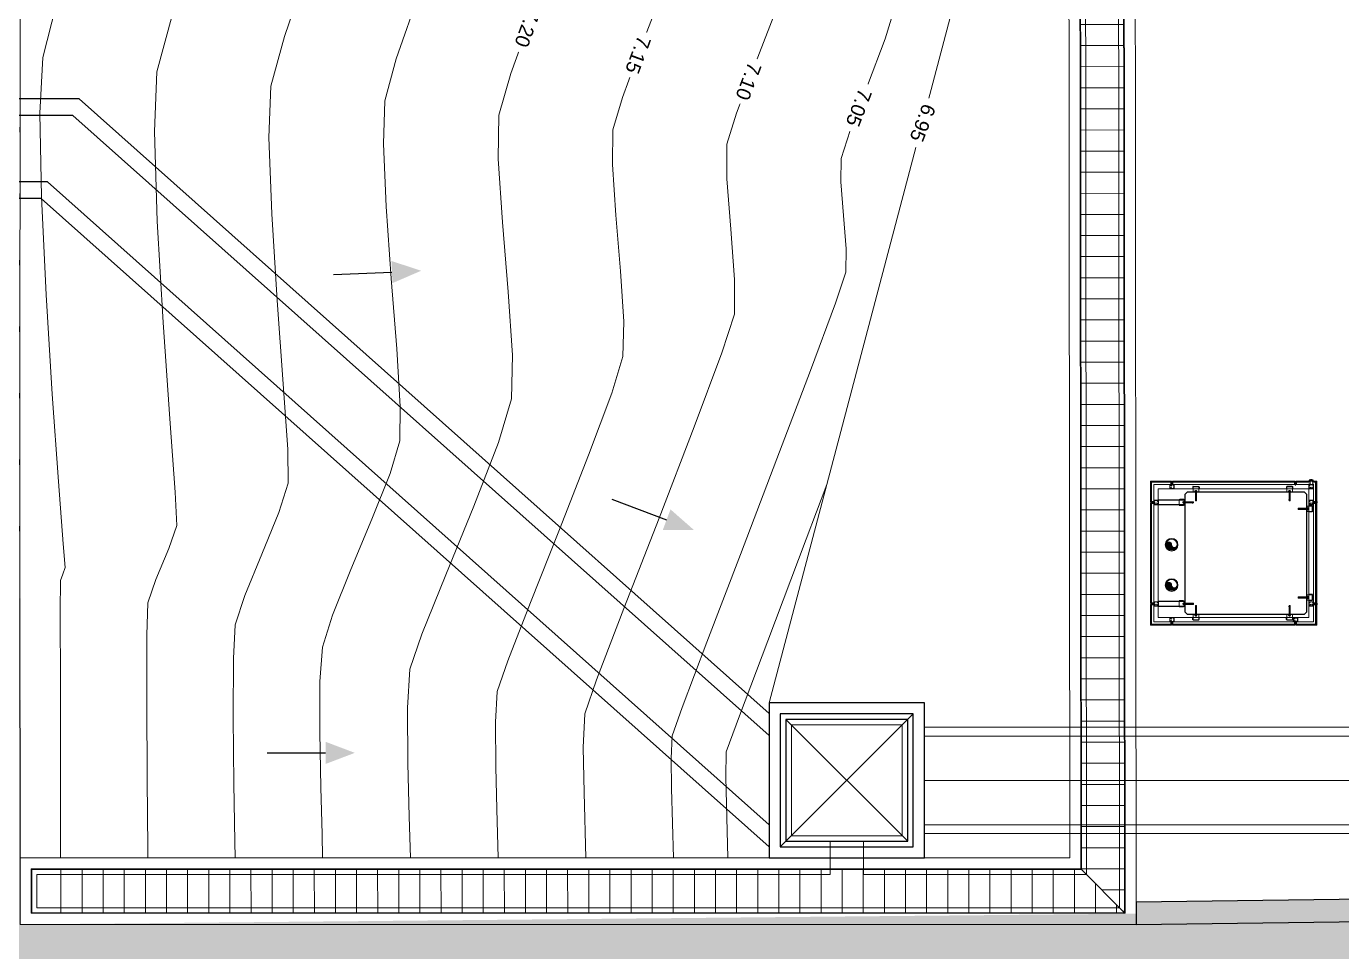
# Model space of a CAD drawing. Header units: millimetres. Extents: x -741734 to 900748, y -161760 to 44149.
# Drawn here: x -79753 to -67885, y -8596 to -245 of the extents above; entities that cross this region are included whole.
import ezdxf

# ---------------------------------------------------------------- set-up
doc = ezdxf.new("R2010")
doc.units = ezdxf.units.MM
doc.header["$LTSCALE"] = 100
doc.header["$MEASUREMENT"] = 0
doc.set_wipeout_variables(frame=1)
doc.linetypes.add('Dash', pattern=[4, 2, -2])
for name, color, linetype, lineweight in [('0-BACK GYPSUMBOARD', 58, 'Continuous', 13), ('02 ARC-CON-CUT', 2, 'Continuous', 9), ('6', 6, 'Continuous', 18), ('8', 251, 'Continuous', 0), ('ANGLE', 6, 'Continuous', 9), ('ARC_CON', 130, 'Continuous', 25), ('ARC_HANDRAIL', 230, 'Continuous', 9), ('ARC_TEXT', 255, 'Continuous', 13), ('BOLLARD', 221, 'Continuous', 5), ('FASTENER', 1, 'Continuous', 5), ('GS 002 Normal line', 3, 'Continuous', 13), ('GS 021 Hidden', 251, 'Dash', 0), ('gs-THAY 2', 147, 'Continuous', 18), ('hatch', 8, 'Continuous', 9), ('HTP-profile- REVISE1$0$8', 104, 'Continuous', 0), ('MOLD', 41, 'Continuous', 9), ('net mo', 8, 'Continuous', 5), ('net moi', 8, 'Continuous', 5), ('Trench', 30, 'Continuous', 15)]:
    doc.layers.add(name, color=color, linetype=linetype, lineweight=lineweight)
for name, color, linetype in [('0-WALL BASE', 5, 'Continuous'), ('07-Hatch', 8, 'Continuous'), ('09-FadeLn', 155, 'Continuous'), ('L1-DRAINAGE-LONG_DITCH', 240, 'Continuous'), ('TEXT', 255, 'Continuous')]:
    doc.layers.add(name, color=color, linetype=linetype)
doc.layers.add('Defpoint', color=250, linetype='Continuous', plot=False)
doc.styles.get("Standard").update_dxf_attribs({"font": 'arial.ttf'})
pattern_1 = [(45, (291801.6372, -86554.8945), (-1.767766953, 1.767766953), [])]
pattern_2 = [(135, (-134633.109, -293642.635), (-1.767766953, -1.767766953), []), (225, (-134633.109, -293642.635), (1.767766953, -1.767766953), [])]
pattern_3 = [(135, (-133518.109, -293642.635), (-1.767766953, -1.767766953), []), (225, (-133518.109, -293642.635), (1.767766953, -1.767766953), [])]

# ---------------------------------------------------------------- blocks, each defined once
blk = doc.blocks.new('bollard H')
at = {"layer": 'BOLLARD'}
h = blk.add_hatch(color=256, dxfattribs=at)
h.dxf.hatch_style = 1
h.set_gradient(color1=(128, 128, 128), tint=1, name='SPHERICAL')
edge = h.paths.add_edge_path()
edge.add_arc((0, 0), 0.1, -7.8306, 352.1694)
blk.add_circle((0, 0), 0.1, dxfattribs=at)
blk = doc.blocks.new('*U24')
at = {"layer": 'BOLLARD', "rotation": 7.830578339736208}
blk.add_blockref('bollard H', (0, 0), dxfattribs=at)
blk = doc.blocks.new('*U23')
at = {"layer": 'BOLLARD'}
for p in [(-0.49, 3.566), (-0.409, 2.972), (-0.327, 2.378), (-0.245, 1.783), (-0.163, 1.189), (-0.082, 0.594), (0, 0)]:
    blk.add_blockref('*U24', p, dxfattribs=at)
blk = doc.blocks.new('A$C3D5A54C5')
at = {"ltscale": 0.01}
blk.add_line((0, 16), (99, 16), dxfattribs=at)
at = {"ltscale": 0.005}
for p, q in [((4, 21), (3, 20)), ((3, 20), (3, 12)), ((3, 12), (4, 11)), ((4, 21), (4, 11)), ((4, 21), (8, 21)), ((4, 11), (9, 11)), ((8, 21), (8, 22)), ((8, 22), (10, 22)), ((8, 11), (8, 21)), ((8, 21), (8, 21)), ((8, 21), (9, 20)), ((8, 15), (9, 16)), ((8, 13), (8, 15)), ((8, 12), (8, 13)), ((9, 11), (8, 12)), ((8, 12), (8, 12)), ((9, 20), (10, 20)), ((9, 16), (10, 16)), ((9, 11), (9, 11)), ((10, 22), (13, 22)), ((10, 22), (10, 22)), ((10, 20), (11, 20)), ((10, 16), (10, 17)), ((10, 17), (11, 17)), ((11, 20), (14, 19)), ((11, 17), (14, 17)), ((12, 11), (22, 11)), ((13, 22), (14, 22)), ((14, 22), (22, 21)), ((20, 19), (22, 19)), ((20, 17), (22, 17)), ((22, 19), (22, 21)), ((22, 20), (23, 20)), ((22, 17), (22, 11)), ((22, 12), (23, 12)), ((24, 21), (85, 21)), ((24, 11), (24, 21)), ((24, 11), (85, 11)), ((85, 21), (72, 21)), ((72, 11), (72, 21)), ((85, 12), (72, 12))]:
    blk.add_line(p, q, dxfattribs=at)
for p, q in [((85, 26), (85, 7)), ((85, 26), (87, 26)), ((85, 7), (87, 7)), ((87, 26), (87, 7)), ((87, 25), (93, 25)), ((87, 24), (87, 25)), ((87, 21), (93, 21)), ((87, 11), (93, 11)), ((87, 8), (87, 7)), ((87, 7), (93, 7)), ((88, 25), (93, 25)), ((88, 7), (93, 7)), ((93, 24), (93, 25)), ((93, 24), (93, 8)), ((95, 21), (93, 21)), ((93, 21), (95, 21)), ((95, 12), (93, 12)), ((93, 11), (95, 11)), ((93, 8), (93, 7)), ((95, 11), (95, 21)), ((95, 21), (96, 20)), ((95, 11), (96, 12)), ((98, 20), (96, 20)), ((96, 12), (96, 20)), ((98, 12), (96, 12)), ((98, 20), (98, 12)), ((98, 20), (98, 20)), ((98, 13), (98, 20)), ((98, 13), (98, 12))]:
    blk.add_line(p, q)
for centre, major_axis, ratio, start_param, end_param in [((11, 21), (-7.07, 7.07), 1, 2.158985, 2.408554), ((14, 18), (-0.08, -1.26), 0.597265, 0.209239, 2.932353), ((20, 18), (0, -1), 0.49448, 3.291655, 6.133123), ((23, 20), (-0.217, -0.217), 1, 0.785398, 2.356194), ((23, 12), (-0.217, 0.217), 1, 3.926991, 5.497787)]:
    blk.add_ellipse(centre, major_axis=major_axis, ratio=ratio, start_param=start_param, end_param=end_param, dxfattribs=at)
for centre, major_axis, ratio, start_param, end_param in [((90, 23), (-2.46, -2.46), 1, -1.386463, -0.184333), ((100, 16), (0, -16.3), 0.797037, 4.404915, 5.019863), ((90, 9), (-2.46, -2.46), 1, -1.386463, -0.184333), ((90, 23), (-2.46, 2.46), 1, 3.325926, 4.528056), ((80, 16), (0, -16.3), 0.797037, 1.263322, 1.87827), ((90, 9), (-2.46, -2.46), 1, 1.75513, 2.957259)]:
    blk.add_ellipse(centre, major_axis=major_axis, ratio=ratio, start_param=start_param, end_param=end_param)
blk = doc.blocks.new('A$C22AF005F')
at = {"layer": 'FASTENER'}
blk.add_line((81, 0), (81, 50), dxfattribs=at)
for points in [[(81, 50), (131, 50), (131, 0), (81, 0)], [(81, 0), (85, 0), (85, 50), (81, 50)]]:
    blk.add_lwpolyline(points, close=True, dxfattribs=at)
blk.add_blockref('A$C3D5A54C5', (0, 9), dxfattribs=at)
blk = doc.blocks.new('*U122')
at = {"layer": '07-Hatch'}
for centre in [(-13.4, 0), (-11.4, 0), (-9.4, 0), (-7.4, 0), (-5.4, 0), (-3.4, 0), (-1.4, 0), (0.6, 0), (2.6, 0), (4.6, 0), (6.6, 0), (8.6, 0), (10.6, 0)]:
    blk.add_arc(centre, 2, 359.06847, 120, dxfattribs=at)
blk = doc.blocks.new('*U123')
at = {"layer": '07-Hatch'}
for centre in [(-13.1, 0), (-11.1, 0), (-9.1, 0), (-7.1, 0), (-5.1, 0), (-3.1, 0), (-1.1, 0), (0.9, 0), (2.9, 0), (4.9, 0), (6.9, 0), (8.9, 0)]:
    blk.add_arc(centre, 2, 359.06847, 120, dxfattribs=at)
blk = doc.blocks.new('fdsfsdfsdf')
at = {"layer": '09-FadeLn', "ltscale": 0.02}
for points in [[(-293594, 86659), (-293830, 86659), (-293830, 86619), (-293594, 86619)], [(-293594, 85744), (-293830, 85744), (-293830, 85704), (-293594, 85704)]]:
    blk.add_lwpolyline(points, close=True, dxfattribs=at)
at = {"layer": '07-Hatch', "xscale": 1.500000000000002, "yscale": 1.500000000000002, "zscale": 1.500000000000002}
for name, p in [('*U122', (-293618, 86664)), ('*U123', (-293619, 85749))]:
    blk.add_blockref(name, p, dxfattribs=at)
at = {"layer": '07-Hatch', "xscale": -1.500000000000001, "yscale": 1.500000000000001, "zscale": 1.500000000000001, "rotation": 180}
for p in [(-293619, 86614), (-293619, 85699)]:
    blk.add_blockref('*U123', p, dxfattribs=at)
at = {"layer": 'ARC_TEXT', "rotation": 180}
for p in [(-293509, 86664), (-293509, 85749)]:
    blk.add_blockref('A$C22AF005F', p, dxfattribs=at)
blk = doc.blocks.new('M&E')
at = {"layer": '02 ARC-CON-CUT'}
h = blk.add_hatch(color=256, dxfattribs=at)
h.dxf.hatch_style = 1
edge = h.paths.add_edge_path()
edge.add_arc((-69327, -59376), 25, 180, 360)
edge.add_arc((-69352, -59376), 50, -180, 0, ccw=False)
edge.add_arc((-69377, -59376), 25, 0, 180, ccw=False)
for radius in [57, 50]:
    blk.add_circle((-69352, -59376), radius, dxfattribs=at)
for centre, radius, start, end in [((-69377, -59376), 25, 0, 180), ((-69377, -59376), 25, 0, 180), ((-69352, -59376), 50, 180, 0), ((-69327, -59376), 25, 180, 0), ((-69327, -59376), 25, 180, 0)]:
    blk.add_arc(centre, radius, start, end, dxfattribs=at)
blk = doc.blocks.new('40X40')
at = {"layer": 'GS 002 Normal line'}
for points in [[(-20, 20), (20, 20), (20, -20), (-20, -20)], [(-17.7, 17.7), (17.7, 17.7), (17.7, -17.7), (-17.7, -17.7)]]:
    blk.add_lwpolyline(points, close=True, dxfattribs=at)
at = {"layer": 'GS 021 Hidden', "ltscale": 0.1}
for points in [[(-17.7, 17.7), (17.7, -17.7)], [(17.7, 17.7), (-17.7, -17.7)]]:
    blk.add_lwpolyline(points, dxfattribs=at)
blk = doc.blocks.new('SCREW')
at = {"ltscale": 0.01}
blk.add_line((-9, 0), (13, 0), dxfattribs=at)
for p, q in [((-7, 3), (-7, -2)), ((-6, 4), (-4, 4)), ((-4, 4), (-4, -4)), ((-6, -4), (-4, -4))]:
    blk.add_line(p, q)
at = {"ltscale": 0.001}
for p, q in [((-4, 2), (-3, 2)), ((-3, 2), (-2, -2)), ((-3, 2), (-3, -1)), ((-3, 2), (-2, 2)), ((-3, 2), (-3, 2)), ((-2, 2), (-1, 2)), ((-2, 2), (-2, -1)), ((-1, 2), (-1, 2)), ((-1, 2), (0, 2)), ((-1, 2), (-1, -1)), ((-1, 2), (0, -2)), ((0, 2), (1, 2)), ((0, 2), (0, -1)), ((1, 2), (1, 2)), ((1, 2), (2, 2)), ((1, 2), (1, -1)), ((1, 2), (2, -2)), ((2, 2), (3, 2)), ((2, 2), (2, -1)), ((3, 2), (3, 2)), ((3, 2), (4, 2)), ((3, 2), (3, -1)), ((3, 2), (4, -2)), ((4, 2), (5, 2)), ((4, 2), (4, -1)), ((5, 2), (5, 2)), ((5, 2), (6, 2)), ((5, 2), (5, -1)), ((5, 2), (6, -2)), ((6, 2), (9, 2)), ((6, 2), (6, -1)), ((9, 2), (7, 1)), ((11, 0), (9, 2)), ((11, 0), (9, -1)), ((11, 0), (9, -1)), ((-4, -1), (-3, -1)), ((-3, -1), (-2, -2)), ((-2, -1), (-1, -1)), ((-2, -2), (-2, -1)), ((-1, -1), (0, -2)), ((0, -1), (1, -1)), ((0, -2), (0, -1)), ((1, -1), (2, -2)), ((2, -1), (3, -1)), ((2, -2), (2, -1)), ((3, -1), (4, -2)), ((4, -1), (5, -1)), ((4, -2), (4, -1)), ((5, -1), (6, -2)), ((6, -1), (9, -1)), ((6, -2), (6, -1)), ((9, -1), (8, -1))]:
    blk.add_line(p, q, dxfattribs=at)
for centre, start, end in [((-6, 3), 90, 180), ((-6, -2), 180, 270)]:
    blk.add_arc(centre, 1.5, start, end)
blk.add_arc((8, 0), 1, 120.0863, 270, dxfattribs=at)
blk = doc.blocks.new('*U126')
at = {"layer": '07-Hatch'}
for centre in [(-7.1, 0), (-5.1, 0), (-3.1, 0), (-1.1, 0), (0.9, 0), (2.9, 0), (4.9, 0), (6.9, 0), (8.9, 0)]:
    blk.add_arc(centre, 2, 359.06847, 120, dxfattribs=at)
blk = doc.blocks.new('*U127')
at = {"layer": '07-Hatch'}
for centre in [(-8.1, 0), (-6.1, 0), (-4.1, 0), (-2.1, 0), (-0.1, 0), (1.9, 0), (3.9, 0), (5.9, 0), (7.9, 0), (9.9, 0)]:
    blk.add_arc(centre, 2, 359.06847, 120, dxfattribs=at)
blk = doc.blocks.new('*U107')
at = {"layer": '07-Hatch'}
for centre in [(-15.7, 0), (-13.7, 0), (-11.7, 0), (-9.7, 0), (-7.7, 0), (-5.7, 0), (-3.7, 0), (-1.7, 0), (0.3, 0), (2.3, 0), (4.3, 0), (6.3, 0), (8.3, 0), (10.3, 0), (12.3, 0), (14.3, 0)]:
    blk.add_arc(centre, 2, 359.06847, 120, dxfattribs=at)
blk = doc.blocks.new('A$C58864F50')
at = {"layer": '07-Hatch', "xscale": 1.500000000000001, "yscale": 1.500000000000001, "zscale": 1.500000000000001}
blk.add_blockref('*U127', (-15, 50), dxfattribs=at)
at = {"layer": '07-Hatch', "xscale": -1.500000000000001, "yscale": 1.500000000000001, "zscale": 1.500000000000001}
for name, p, rotation in [('*U107', (1, 25), 270), ('*U126', (-17, 0), 180)]:
    blk.add_blockref(name, p, dxfattribs=dict(at, rotation=rotation))
blk = doc.blocks.new('A$C45F47033')
h = blk.add_hatch()
h.set_pattern_fill('ANSI31', color=256)
h.set_pattern_definition([(45, (45785.1172, 79839.811), (-2.24506403, 2.24506403), [])])
h.paths.add_polyline_path([(-20, 0), (20, 0), (20, 3), (-20, 3)])
for points in [[(-20, 0), (20, 0), (20, 3), (-20, 3)], [(-6, 30), (-6, 3), (6, 3), (6, 30)]]:
    blk.add_lwpolyline(points, close=True)
blk.add_lwpolyline([(19, 30), (19, 37, 0.413962), (17, 40), (-16, 40, 0.414465), (-19, 37), (-19, 30)], format="xyb", close=True)
blk.add_lwpolyline([(6, 40), (6, 42), (-6, 42), (-6, 40)])
blk.add_wipeout([(-6, 30), (-6, 3), (6, 3), (6, 30)])
blk = doc.blocks.new('*U124')
at = {"layer": '07-Hatch'}
for centre in [(-0.4, 0), (1.6, 0), (3.6, 0), (5.6, 0), (7.6, 0), (9.6, 0)]:
    blk.add_arc(centre, 2, 359.06847, 120, dxfattribs=at)
blk = doc.blocks.new('*U125')
at = {"layer": '07-Hatch'}
for centre in [(-1.4, 0), (0.6, 0), (2.6, 0), (4.6, 0), (6.6, 0), (8.6, 0), (10.6, 0)]:
    blk.add_arc(centre, 2, 359.06847, 120, dxfattribs=at)
blk = doc.blocks.new('A$C69572691')
at = {"layer": '07-Hatch', "yscale": 1.500000000000002}
for name, p, xscale, zscale, rotation in [('*U125', (0, 34), 1.500000000000002, 1.500000000000002, 90), ('*U124', (50, 32), -1.500000000000002, 1.500000000000001, 270)]:
    blk.add_blockref(name, p, dxfattribs=dict(at, xscale=xscale, zscale=zscale, rotation=rotation))
at = {"layer": '07-Hatch', "xscale": -1.500000000000002, "yscale": 1.500000000000002, "zscale": 1.500000000000001}
blk.add_blockref('*U107', (25, 50), dxfattribs=at)
at = {"layer": 'ARC_TEXT', "xscale": -1, "rotation": 270}
blk.add_blockref('A$C22AF005F', (0, -81), dxfattribs=at)
blk = doc.blocks.new('A$C08A05F37')
at = {"layer": '0-BACK GYPSUMBOARD'}
h = blk.add_hatch(dxfattribs=at)
h.set_pattern_fill('ANSI31', color=256, scale=20)
h.set_pattern_definition([(45, (291801.6372, -86564.8945), (-1.767766953, 1.767766953), [])])
h.paths.add_polyline_path([(-859, 465), (-850, 465), (-850, 649), (-859, 649)])
h = blk.add_hatch(dxfattribs=at)
h.set_pattern_fill('ANSI31', color=256, scale=20)
h.set_pattern_definition(pattern_1)
h.paths.add_polyline_path([(-850, 649), (-850, 640), (-676, 640), (-676, 649)])
h = blk.add_hatch(dxfattribs=at)
h.set_pattern_fill('ANSI31', color=256, scale=20, angle=90)
h.set_pattern_definition([(135, (295006.404, -87419.4897), (-1.767766953, -1.767766953), [])])
h.paths.add_polyline_path([(-659, 649), (-659, 640), (439, 640), (439, 649)])
h = blk.add_hatch(dxfattribs=at)
h.set_pattern_fill('ANSI31', color=256, scale=20)
h.set_pattern_definition(pattern_1)
h.paths.add_polyline_path([(456, 649), (456, 640), (630, 640), (630, 649)])
h = blk.add_hatch(dxfattribs=at)
h.set_pattern_fill('ANSI31', color=256, scale=20, angle=180)
h.set_pattern_definition([(225, (1872.681, 1050.8458), (1.767767, -1.767767), [])])
h.paths.add_polyline_path([(639, 466), (630, 466), (630, 649), (639, 649)])
h = blk.add_hatch(dxfattribs=at)
h.set_pattern_fill('ANSI31', color=256, scale=20)
h.set_pattern_definition([(45, (-2092.681, -136.8458), (-1.767767, 1.767767), [])])
h.paths.add_polyline_path([(-859, 448), (-850, 448), (-850, -449), (-859, -449)])
h = blk.add_hatch(dxfattribs=at)
h.set_pattern_fill('ANSI31', color=256, scale=20)
h.set_pattern_definition([(45, (291801.6372, -85850.8945), (-1.767766953, 1.767766953), [])])
h.paths.add_polyline_path([(639, 449), (630, 449), (630, -449), (639, -449)])
h = blk.add_hatch(dxfattribs=at)
h.set_pattern_fill('ANSI31', color=256, scale=20)
h.set_pattern_definition([(45, (-2092.681, -1050.8458), (-1.767767, 1.767767), [])])
h.paths.add_polyline_path([(-859, -466), (-850, -466), (-850, -649), (-859, -649)])
h = blk.add_hatch(dxfattribs=at)
h.set_pattern_fill('ANSI31', color=256, scale=20)
h.set_pattern_definition([(45, (291801.6372, -86565.8945), (-1.767766953, 1.767766953), [])])
h.paths.add_polyline_path([(639, -466), (630, -466), (630, -649), (639, -649)])
h = blk.add_hatch(dxfattribs=at)
h.set_pattern_fill('ANSI31', color=256, scale=20, angle=90)
h.set_pattern_definition([(135, (-275.1542, -1882.681), (-1.767767, -1.767767), [])])
h.paths.add_polyline_path([(-850, -649), (-850, -640), (-676, -640), (-676, -649)])
h = blk.add_hatch(dxfattribs=at)
h.set_pattern_fill('ANSI31', color=256, scale=20, angle=90)
h.set_pattern_definition([(135, (1174.3458, -1882.681), (-1.767767, -1.767767), [])])
h.paths.add_polyline_path([(-659, -649), (-659, -640), (439, -640), (439, -649)])
h = blk.add_hatch(dxfattribs=at)
h.set_pattern_fill('ANSI31', color=256, scale=20, angle=90)
h.set_pattern_definition([(135, (1030.8458, -1882.681), (-1.767767, -1.767767), [])])
h.paths.add_polyline_path([(456, -649), (456, -640), (630, -640), (630, -649)])
at = {"layer": 'net moi'}
h = blk.add_hatch(dxfattribs=at)
h.set_pattern_fill('ANSI37', color=256, scale=20, angle=90)
h.set_pattern_definition(pattern_2)
edge = h.paths.add_edge_path()
edge.add_line((-675, 622), (-675, 650))
edge.add_arc((-667, 660), 12.5, 233.1301, 306.8699)
edge.add_line((-660, 650), (-660, 622))
edge.add_line((-660, 622), (-665, 622))
edge.add_line((-665, 622), (-665, 623))
edge.add_arc((-666, 623), 0.9, 360, 450)
edge.add_line((-666, 624), (-669, 624))
edge.add_arc((-669, 623), 0.9, 90, 180)
edge.add_line((-670, 623), (-670, 622))
edge.add_line((-670, 622), (-675, 622))
h = blk.add_hatch(dxfattribs=at)
h.set_pattern_fill('ANSI37', color=256, scale=20, angle=90)
h.set_pattern_definition(pattern_3)
edge = h.paths.add_edge_path()
edge.add_line((440, 622), (440, 650))
edge.add_arc((448, 660), 12.5, 233.1301, 306.8699)
edge.add_line((455, 650), (455, 622))
edge.add_line((455, 622), (450, 622))
edge.add_line((450, 622), (450, 623))
edge.add_arc((449, 623), 0.9, 360, 450)
edge.add_line((449, 624), (446, 624))
edge.add_arc((446, 623), 0.9, 90, 180)
edge.add_line((445, 623), (445, 622))
edge.add_line((445, 622), (440, 622))
h = blk.add_hatch(dxfattribs=at)
h.set_pattern_fill('ANSI37', color=256, scale=20, angle=180)
h.set_pattern_definition([(225, (292229.144, -135908.109), (1.767766953, -1.767766953), []), (315, (292229.144, -135908.109), (1.767766953, 1.767766953), [])])
edge = h.paths.add_edge_path()
edge.add_line((-832, 450), (-860, 450))
edge.add_arc((-870, 458), 12.5, -36.8699, 36.8699)
edge.add_line((-860, 465), (-832, 465))
edge.add_line((-832, 465), (-832, 460))
edge.add_line((-832, 460), (-833, 460))
edge.add_arc((-833, 459), 0.9, 90, 180)
edge.add_line((-834, 459), (-834, 456))
edge.add_arc((-833, 456), 0.9, -180, -90)
edge.add_line((-833, 455), (-832, 455))
edge.add_line((-832, 455), (-832, 450))
h = blk.add_hatch(dxfattribs=at)
h.set_pattern_fill('ANSI37', color=256, scale=20, angle=180)
h.set_pattern_definition([(225, (293632.635, -135908.109), (1.767766953, -1.767766953), []), (315, (293632.635, -135908.109), (1.767766953, 1.767766953), [])])
edge = h.paths.add_edge_path()
edge.add_line((612, 450), (640, 450))
edge.add_arc((650, 457), 12.5, 143.1301, 216.8699, ccw=False)
edge.add_line((640, 465), (612, 465))
edge.add_line((612, 465), (612, 460))
edge.add_line((612, 460), (613, 460))
edge.add_arc((613, 459), 0.9, 0, 90, ccw=False)
edge.add_line((614, 459), (614, 456))
edge.add_arc((613, 456), 0.9, 270, 360, ccw=False)
edge.add_line((613, 455), (612, 455))
edge.add_line((612, 455), (612, 450))
h = blk.add_hatch(dxfattribs=at)
h.set_pattern_fill('ANSI37', color=256, scale=20, angle=180)
h.set_pattern_definition([(225, (292229.144, -134423.109), (1.767766953, -1.767766953), []), (315, (292229.144, -134423.109), (1.767766953, 1.767766953), [])])
edge = h.paths.add_edge_path()
edge.add_line((-832, -465), (-860, -465))
edge.add_arc((-870, -458), 12.5, -36.8699, 36.8699)
edge.add_line((-860, -450), (-832, -450))
edge.add_line((-832, -450), (-832, -455))
edge.add_line((-832, -455), (-833, -455))
edge.add_arc((-833, -456), 0.9, 90, 180)
edge.add_line((-834, -456), (-834, -459))
edge.add_arc((-833, -459), 0.9, -180, -90)
edge.add_line((-833, -460), (-832, -460))
edge.add_line((-832, -460), (-832, -465))
h = blk.add_hatch(dxfattribs=at)
h.set_pattern_fill('ANSI37', color=256, scale=20, angle=180)
h.set_pattern_definition([(225, (293632.635, -134423.109), (1.767766953, -1.767766953), []), (315, (293632.635, -134423.109), (1.767766953, 1.767766953), [])])
edge = h.paths.add_edge_path()
edge.add_line((612, -465), (640, -465))
edge.add_arc((650, -458), 12.5, 143.1301, 216.8699, ccw=False)
edge.add_line((640, -450), (612, -450))
edge.add_line((612, -450), (612, -455))
edge.add_line((612, -455), (613, -455))
edge.add_arc((613, -456), 0.9, 0, 90, ccw=False)
edge.add_line((614, -456), (614, -459))
edge.add_arc((613, -459), 0.9, 270, 360, ccw=False)
edge.add_line((613, -460), (612, -460))
edge.add_line((612, -460), (612, -465))
h = blk.add_hatch(dxfattribs=at)
h.set_pattern_fill('ANSI37', color=256, scale=20, angle=90)
h.set_pattern_definition(pattern_2)
edge = h.paths.add_edge_path()
edge.add_line((-675, -622), (-675, -650))
edge.add_arc((-667, -660), 12.5, 53.1301, 126.8699, ccw=False)
edge.add_line((-660, -650), (-660, -622))
edge.add_line((-660, -622), (-665, -622))
edge.add_line((-665, -622), (-665, -623))
edge.add_arc((-666, -623), 0.9, -90, 0, ccw=False)
edge.add_line((-666, -624), (-669, -624))
edge.add_arc((-669, -623), 0.9, 180, 270, ccw=False)
edge.add_line((-670, -623), (-670, -622))
edge.add_line((-670, -622), (-675, -622))
h = blk.add_hatch(dxfattribs=at)
h.set_pattern_fill('ANSI37', color=256, scale=20, angle=90)
h.set_pattern_definition(pattern_3)
edge = h.paths.add_edge_path()
edge.add_line((440, -622), (440, -650))
edge.add_arc((448, -660), 12.5, 53.1301, 126.8699, ccw=False)
edge.add_line((455, -650), (455, -622))
edge.add_line((455, -622), (450, -622))
edge.add_line((450, -622), (450, -623))
edge.add_arc((449, -623), 0.9, -90, 0, ccw=False)
edge.add_line((449, -624), (446, -624))
edge.add_arc((446, -623), 0.9, 180, 270, ccw=False)
edge.add_line((445, -623), (445, -622))
edge.add_line((445, -622), (440, -622))
at = {"layer": '0-BACK GYPSUMBOARD'}
for points in [[(-859, 465), (-850, 465), (-850, 649), (-859, 649)], [(-850, 649), (-850, 640), (-676, 640), (-676, 649)], [(-659, 649), (-659, 640), (439, 640), (439, 649)], [(456, 649), (456, 640), (630, 640), (630, 649)], [(639, 466), (630, 466), (630, 649), (639, 649)], [(-859, 448), (-850, 448), (-850, -449), (-859, -449)], [(639, 449), (630, 449), (630, -449), (639, -449)], [(-859, -466), (-850, -466), (-850, -649), (-859, -649)], [(639, -466), (630, -466), (630, -649), (639, -649)], [(-850, -649), (-850, -640), (-676, -640), (-676, -649)], [(-659, -649), (-659, -640), (439, -640), (439, -649)], [(456, -649), (456, -640), (630, -640), (630, -649)]]:
    blk.add_lwpolyline(points, close=True, dxfattribs=at)
at = {"layer": 'ARC_CON'}
blk.add_lwpolyline([(-530, -550), (530, -550), (550, -530), (550, 530), (530, 550), (-530, 550), (-550, 530), (-550, -530), (-530, -550)], dxfattribs=at)
at = {"layer": 'ARC_HANDRAIL'}
blk.add_line((100, 550), (115, 550), dxfattribs=at)
at = {"layer": 'GS 021 Hidden'}
for points in [[(-667, 648), (-667, 622)], [(448, 648), (448, 622)], [(-857, 457), (-832, 457)], [(612, 457), (638, 457)], [(-667, -648), (-667, -622)], [(448, -648), (448, -622)]]:
    blk.add_lwpolyline(points, dxfattribs=at)
at = {"layer": 'gs-THAY 2'}
for points in [[(-830, -620), (610, -620), (610, 620), (-830, 620)], [(-790, -580), (570, -580), (570, 580), (-790, 580)]]:
    blk.add_lwpolyline(points, close=True, dxfattribs=at)
at = {"layer": 'MOLD'}
for points in [[(-660, 622), (-675, 622), (-675, 650), (-860, 650), (-860, 465), (-832, 465), (-832, 450), (-831, 450), (-831, 466), (-859, 466), (-859, 649), (-676, 649), (-676, 621), (-660, 621)], [(455, 622), (440, 622), (440, 650), (-660, 650), (-660, 621), (-676, 621), (-676, 620), (-659, 620), (-659, 649), (439, 649), (439, 621), (455, 621)], [(-831, 466), (-831, 450), (-860, 450), (-860, -450), (-832, -450), (-832, -465), (-831, -465), (-831, -449), (-859, -449), (-859, 449), (-830, 449), (-830, 466), (-831, 466)], [(640, 450), (640, -450), (611, -450), (611, -466), (610, -466), (610, -449), (639, -449), (639, 449), (610, 449), (610, 466), (611, 466), (611, 450), (640, 450)], [(-660, -621), (-676, -621), (-676, -649), (-859, -649), (-859, -466), (-830, -466), (-830, -449), (-831, -449), (-831, -465), (-860, -465), (-860, -650), (-675, -650), (-675, -622), (-660, -622)], [(612, -450), (612, -465), (640, -465), (640, -650), (455, -650), (455, -621), (439, -621), (439, -620), (456, -620), (456, -649), (639, -649), (639, -466), (611, -466), (611, -450)], [(455, -622), (440, -622), (440, -650), (-660, -650), (-660, -621), (-676, -621), (-676, -620), (-659, -620), (-659, -649), (439, -649), (439, -621), (455, -621)]]:
    blk.add_lwpolyline(points, dxfattribs=at)
at = {"layer": 'net moi'}
for centre, start, end in [((-667, 660), 233.1301, 306.8699), ((448, 660), 233.1301, 306.8699), ((-870, 457), 323.1301, 36.8699), ((650, 457), 143.1301, 216.8699), ((-870, -458), 323.1301, 36.8699), ((650, -458), 143.1301, 216.8699), ((-667, -660), 53.1301, 126.8699), ((448, -660), 53.1301, 126.8699)]:
    blk.add_arc(centre, 12.5, start, end, dxfattribs=at)
for p in [(68682, 59452), (68682, 59088)]:
    blk.add_blockref('M&E', p)
at = {"layer": '8', "ltscale": 0.02}
blk.add_blockref('A$C69572691', (-475, 550), dxfattribs=at)
at = {"layer": '8', "ltscale": 0.02, "xscale": -1}
blk.add_blockref('A$C69572691', (420, 550), dxfattribs=at)
at = {"layer": '8', "ltscale": 0.02, "xscale": -1, "rotation": 180}
blk.add_blockref('A$C69572691', (-475, -550), dxfattribs=at)
at = {"layer": '8', "ltscale": 0.02, "rotation": 180}
blk.add_blockref('A$C69572691', (420, -550), dxfattribs=at)
at = {"layer": 'ARC_TEXT', "rotation": 90}
blk.add_blockref('40X40', (-667, 600), dxfattribs=at)
at = {"layer": 'ARC_TEXT'}
for name, p, xscale, rotation in [('40X40', (590, 600), -1, 180), ('40X40', (-810, 457), -1, 180), ('40X40', (590, 457), -1, 180), ('A$C22AF005F', (469, 425), -1, 180), ('40X40', (-810, -458), -1, 180), ('A$C22AF005F', (469, -375), -1, 180), ('40X40', (590, -458), -1, 180), ('40X40', (-667, -600), -1.000000000000001, 90), ('40X40', (448, -600), -1.000000000000001, 90)]:
    blk.add_blockref(name, p, dxfattribs=dict(at, xscale=xscale, rotation=rotation))
at = {"layer": 'FASTENER', "yscale": 0.599999999976717, "rotation": 270}
for p, xscale, zscale in [((-668, 620), 0.599999999976717, 0.599999999976717), ((447, 620), 0.599999999976717, 0.599999999976717), ((-668, -620), -0.599999999976717, 0.5999999999767169), ((447, -620), -0.599999999976717, 0.5999999999767169)]:
    blk.add_blockref('SCREW', p, dxfattribs=dict(at, xscale=xscale, zscale=zscale))
at = {"layer": 'FASTENER', "yscale": 0.5999999999767173}
for p, xscale, zscale in [((-830, 457), 0.5999999999767173, 0.5999999999767173), ((610, 457), -0.5999999999767173, 0.5999999999767169), ((-830, -458), 0.5999999999767173, 0.5999999999767173), ((610, -458), -0.5999999999767173, 0.5999999999767169)]:
    blk.add_blockref('SCREW', p, dxfattribs=dict(at, xscale=xscale, zscale=zscale))
at = {"layer": 'gs-THAY 2'}
blk.add_blockref('fdsfsdfsdf', (293040, -86181), dxfattribs=at)
at = {"layer": 'net mo', "ltscale": 0.05}
for p in [(599, 375), (599, -425)]:
    blk.add_blockref('A$C58864F50', p, dxfattribs=at)
at = {"layer": '0-WALL BASE'}
blk.add_blockref('A$C45F47033', (590, 620), dxfattribs=at)
at = {"layer": 'MOLD'}
blk.add_lwpolyline([(612, 450), (612, 465), (640, 465), (640, 650), (455, 650), (455, 621), (439, 621), (439, 620), (456, 620), (456, 649), (639, 649), (639, 466), (611, 466), (611, 450)], dxfattribs=at)
blk = doc.blocks.new('A$C40027304')
at = {"layer": 'TEXT', "ltscale": 0.02}
blk.add_blockref('A$C08A05F37', (0, -10000), dxfattribs=at)

msp = doc.modelspace()

# ---------------------------------------------------------------- hatches: boundary and pattern name
at = {"layer": '8'}
h = msp.add_hatch(dxfattribs=at)
h.set_pattern_fill('ACAD_ISO07W100', color=256, scale=20, angle=-151.06127414)
h.set_pattern_definition([(208.938725855, (-45639424.62, 1343880171.43), (48.387399376, -87.513767955), [10, -60])])
h.paths.add_polyline_path([(-69738.6312, -8149.9852), (-69738.4375, -8349.9999), (-39299.8837, -7950), (-39300, -7750)])
at = {"layer": 'hatch'}
h = msp.add_hatch(dxfattribs=at)
h.set_pattern_fill('ANSI31', color=256, scale=60, angle=253.99502605)
h.set_pattern_definition([(0.05548, (-206.74, 1363.18), (-0.18445, 190.4999), [])])
h.paths.add_polyline_path([(-69843.5392, -8245.0214), (-70233.9169, -7855.021), (-70245.6332, 4244.1812), (-69855.6336, 4244.5588)])
h = msp.add_hatch(dxfattribs=at)
h.set_pattern_fill('ANSI31', color=256, scale=60, angle=343.99502605)
h.set_pattern_definition([(90.05548, (-35693.36, 61794.6), (-190.4999, -0.18445), [])])
h.paths.add_polyline_path([(-79496.5624, -7854.9968), (-79496.1848, -8244.9961), (-69843.5392, -8245.0214), (-70233.9169, -7855.021)])

# ---------------------------------------------------------------- linework, layer by layer
at = {"ltscale": 0.8}
for points in [[(-73050, -7750), (-71650, -7750), (-71650, -6350), (-73050, -6350)], [(-72950, -7650), (-71750, -7650), (-71750, -6450), (-72950, -6450)], [(-72900, -7600), (-71800, -7600), (-71800, -6500), (-72900, -6500)]]:
    msp.add_lwpolyline(points, close=True, dxfattribs=at)
at = {"flags": 128}
msp.add_lwpolyline([(-39300, -7750), (-69738.6312, -8149.9852), (-69738.4375, -8349.9999), (-39299.8837, -7950)], close=True, dxfattribs=at)
at = {"layer": '6', "ltscale": 3}
msp.add_line((-71650, -7050), (-40700, -7050), dxfattribs=at)
at = {"layer": '8'}
msp.add_line((-72950, -7650), (-71750, -6450), dxfattribs=at)
at = {"layer": '8', "ltscale": 0.8}
msp.add_line((-72900, -6500), (-71800, -7600), dxfattribs=at)
at = {"layer": '8', "ltscale": 0.35}
for p, q in [((-71650, -6570), (-40700, -6570)), ((-71650, -6650), (-40700, -6650)), ((-71650, -7450), (-40700, -7450)), ((-71650, -7530), (-40700, -7530))]:
    msp.add_line(p, q, dxfattribs=at)
at = {"layer": '8'}
for points, elevation in [([(-77174.4601, 398.1375), (-77424.8006, -337.1499), (-77546.3916, -786.3761), (-77564.2896, -1249.9942), (-77538.5504, -1937.4769), (-77488.6938, -2720.9207), (-77434.2395, -3472.4223), (-77394.7071, -4064.0784), (-77389.6165, -4367.9856), (-77474.2886, -4633.8888), (-77627.4113, -5007.5677), (-77781.5087, -5381.2683), (-77869.1054, -5647.2368), (-77885.2279, -5951.3117), (-77886.8143, -6479.9263), (-77880.1437, -7080.5077), (-77871.495, -7600.4831), (-77869.2283, -7750.001)], 7300), ([(-73984.8189, 141.4734), (-74202.8114, -419.5668), (-74375.4104, -886.5858), (-74460.0183, -1178.1001), (-74465.621, -1492.7794), (-74435.2081, -1949.6983), (-74393.0351, -2453.9409), (-74363.358, -2910.5914), (-74370.4325, -3224.7341), (-74471.027, -3555.6772), (-74680.2586, -4116.2225), (-74943.1379, -4786.0697), (-75204.6758, -5444.9184), (-75409.8829, -5972.4682), (-75503.77, -6248.4187), (-75520.3975, -6525.2936), (-75518.1708, -6928.3442), (-75508.4639, -7311.4383), (-75496.7161, -7750.0009)], 7150), ([(-76203.2743, 72.2696), (-76414.7213, -539.7229), (-76517.6005, -916.9507), (-76531.3953, -1304.5969), (-76505.9312, -1872.4379), (-76459.795, -2522.5314), (-76411.5736, -3156.9348), (-76379.8536, -3677.7057), (-76383.2218, -3986.9017), (-76470.8439, -4279.8675), (-76634.9501, -4694.3321), (-76824.9891, -5148.3868), (-76990.4096, -5560.1226), (-77080.6603, -5847.6308), (-77103.4218, -6157.7251), (-77105.8993, -6617.0057), (-77096.8283, -7113.2427), (-77084.944, -7534.2066), (-77079.433, -7750.0009)], 7250), ([(-79483.526, -53.551), (-79603.9739, -525.2267), (-79630.1671, -1030.1197), (-79615.7711, -1784.3022), (-79574.1417, -2668.7912), (-79518.6347, -3564.6038), (-79462.6059, -4352.7569), (-79419.411, -4914.2677), (-79402.4058, -5130.1532), (-79424.1346, -5188.2995), (-79445.9957, -5246.4488), (-79446.3083, -5524.4811), (-79445.7959, -6190.0133), (-79444.8755, -7004.5349), (-79443.9639, -7729.5352), (-79443.9388, -7750.001)], 7400), ([(-75160.9827, -62.5184), (-75381.0751, -671.6199), (-75488.8094, -1047.5254), (-75495.8128, -1440.8746), (-75457.7966, -2012.0232), (-75405.0804, -2642.3264), (-75367.984, -3213.1396), (-75376.8272, -3605.8179), (-75494.0806, -4002.3954), (-75714.8996, -4576.3634), (-75968.6307, -5196.2633), (-76184.6204, -5730.6366), (-76292.2151, -6048.0248), (-76312.9995, -6394.1183), (-76310.2161, -6897.9316), (-76298.0825, -7376.7992), (-76288.0856, -7750.0009)], 7200), ([(-72973.6799, -58.1018), (-73175.2206, -576.5023), (-73346.1385, -1028.5609), (-73431.2272, -1308.6748), (-73431.5485, -1623.1361), (-73396.7702, -2076.477), (-73362.423, -2529.6606), (-73364.0378, -2843.6503), (-73476.6159, -3190.9242), (-73726.3699, -3858.9997), (-74044.2089, -4683.3515), (-74361.0417, -5499.4544), (-74607.7774, -6142.7833), (-74715.3248, -6448.8127), (-74728.3887, -6752.1292), (-74721.3687, -7158.7323), (-74705.096, -7750.0009)], 7100), ([(-71914.6557, -63.2566), (-72005.3769, -359.6604), (-72164.8364, -779.4627), (-72321.1506, -1185.1602), (-72402.4361, -1439.2495), (-72402.6503, -1648.8903), (-72379.4647, -1951.1176), (-72356.5666, -2253.24), (-72357.6432, -2462.5665), (-72452.3241, -2744.1343), (-72677.4863, -3350.3063), (-72980.7402, -4149.6247), (-73309.6962, -5010.6317), (-73611.9645, -5801.8696), (-73835.1556, -6391.8805), (-73926.8797, -6649.2067), (-73935.5889, -6851.4177), (-73930.909, -7122.4865), (-73913.6387, -7750.0009)], 7050), ([(-78434.8799, -134.577), (-78575.1828, -655.8014), (-78597.1839, -1195.3915), (-78571.1697, -2002.5158), (-78517.5926, -2919.31), (-78456.9054, -3787.9099), (-78409.5607, -4450.4511), (-78396.0111, -4749.0694), (-78467.7054, -4958.4197), (-78583.9656, -5237.4503), (-78657.5505, -5446.8428), (-78666.2329, -5740.4674), (-78666.8281, -6337.8622), (-78662.8582, -7044.4496), (-78657.8456, -7665.6519), (-78657.2195, -7750.001)], 7350), ([(-72530.2256, -4380.6912), (-72716.0401, -4872.4031), (-73063.086, -5790.7222), (-73318.3767, -6468.9569), (-73437.3515, -6793.3719), (-73441.9646, -7019.8611), (-73423.839, -7750.0009)], 7000)]:
    msp.add_lwpolyline(points, dxfattribs=dict(at, elevation=elevation))
at = {"layer": '8', "ltscale": 0.3}
msp.add_lwpolyline([(-72850, -7550), (-71850, -7550), (-71850, -6550), (-72850, -6550)], close=True, dxfattribs=at)
at = {"layer": 'ANGLE', "flags": 128}
for points in [[(-70233.9169, -7855.021), (-70245.6333, 4244.1812), (-69855.6337, 4244.5588), (-69843.5392, -8245.0214)], [(-70233.9169, -7855.021), (-79703.5328, -7854.9968), (-79703.1552, -8244.9961), (-69843.5392, -8245.0214)]]:
    msp.add_lwpolyline(points, dxfattribs=at)
at = {"layer": 'Defpoint'}
for p, q in [((-76981.7114, -2485.9441, 7256.6667), (-76454.2165, -2462.8544, 7256.6667)), ((-74470.3176, -4513.2681, 7103.3333), (-73975.9066, -4698.5833, 7103.3333)), ((-77580.9282, -6802.6099, 7256.6667), (-77052.9284, -6802.1483, 7256.6667))]:
    msp.add_line(p, q, dxfattribs=at)
for points in [[(-76190.469, -2451.3096, 7256.6667), (-76458.5895, -2362.9501, 7256.6667), (-76449.8435, -2562.7588, 7256.6667)], [(-73728.701, -4791.2409, 7103.3333), (-73940.809, -4604.9448, 7103.3333), (-74011.0041, -4792.2218, 7103.3333)], [(-76788.9285, -6801.9175, 7256.6667), (-77053.0159, -6702.1483, 7256.6667), (-77052.841, -6902.1483, 7256.6667)]]:
    msp.add_solid(points, dxfattribs=at)
at = {"layer": 'hatch'}
msp.add_line((-70233.9169, -7855.021), (-69843.5392, -8245.0214), dxfattribs=at)
at = {"layer": 'L1-DRAINAGE-LONG_DITCH', "ltscale": 0.1}
for p, q in [((-79276.5447, -899.0692), (-80109.7617, -899.0691)), ((-73050.0003, -6445.6267), (-79276.5447, -899.0692)), ((-79619.2714, -1799.0692), (-80108.8903, -1799.0691)), ((-73050, -7650.9251), (-79619.2714, -1799.0692))]:
    msp.add_line(p, q, dxfattribs=at)
for points in [[(-73050.0003, -6646.5097), (-79333.6658, -1049.0692), (-80109.6164, -1049.0691)], [(-73050.0004, -7450.0418), (-79562.1503, -1649.0692), (-80109.0355, -1649.0691)]]:
    msp.add_lwpolyline(points, dxfattribs=at)
at = {"layer": 'Trench', "ltscale": 0.3}
for p, q in [((-72500, -7600.1452), (-72499.7095, -7900.146)), ((-72200.0001, -7599.8548), (-72199.7093, -7900.146))]:
    msp.add_line(p, q, dxfattribs=at)
at = {"layer": 'Trench', "flags": 128}
for points in [[(-70339.0186, -7750), (-70350.735, 4349.0794), (-69750.7354, 4349.6604), (-69738.4375, -8349.9999)], [(-69838.5344, -8250.0205), (-69850.6386, 4249.5636), (-70250.6382, 4249.1763), (-70238.9218, -7850.0201)], [(-70339.0186, -7750.0008), (-79808.6345, -7750.001), (-79808.0535, -8350), (-69738.4375, -8349.9999)], [(-69838.5344, -8250.0205), (-79708.1503, -8249.9964), (-79708.5376, -7849.997), (-70238.9218, -7850.0201)]]:
    msp.add_lwpolyline(points, dxfattribs=at)
at = {"layer": 'Trench', "ltscale": 0.3}
for points in [[(-69888.5828, -8200.1454), (-69900.5901, 4199.5152), (-70200.5898, 4199.2248), (-70188.8734, -7900)], [(-69888.5828, -8200.1454), (-79658.1986, -8200.1456), (-79658.489, -7900.1461), (-72499.7095, -7900.146)], [(-72199.7093, -7900.146), (-70188.8732, -7900.1459)]]:
    msp.add_lwpolyline(points, dxfattribs=at)

# ---------------------------------------------------------------- block references
at = {"layer": 'BOLLARD', "xscale": 999.9999999999993, "yscale": 999.9999999999993, "zscale": 999.9999999999993, "rotation": 352.2054049080617}
msp.add_blockref('*U23', (-79917.6342, -4777.9454), dxfattribs=at)

# ---------------------------------------------------------------- next in the draw order: texts
at = {"layer": '8', "char_height": 127, "attachment_point": 5, "bg_fill": 3, "box_fill_scale": 1.25, "bg_fill_color": 256, "bg_fill_true_color": 13158600, "bg_fill_transparency": 0}
for s, insert, width, rotation in [('7.20', (-75233.5981, -263.4801, 7200), 390.918095, 250.13321078), ('7.15', (-74233.6365, -502.9734, 7150), 366.485714, 249.71689895), ('7.10', (-73237.6131, -741.5235, 7100), 366.485714, 249.28899259), ('7.05', (-72242.0855, -979.9549, 7050), 390.918095, 248.92845242)]:
    msp.add_mtext(s, dxfattribs=dict(at, insert=insert, width=width, rotation=rotation))

# ---------------------------------------------------------------- next in the draw order: linework, layer by layer
at = {"layer": '8', "flags": 128}
for points in [[(-69813.232, 6002.9388), (-77408.9987, 5666.7319), (-81561.0893, 1249.5062), (-79809.7502, 1249.5062), (-79810.4769, -5406.4843), (-79808.5949, -7750.1741), (-73050, -7750)], [(-73049.6985, -7750), (-73050, -6350), (-71347.589, 100.054), (-71347.589, 1100.054), (-70351.6001, 4349.0786), (-70109.995, 4599.7967)]]:
    msp.add_lwpolyline(points, dxfattribs=at)

# ---------------------------------------------------------------- next in the draw order: texts
at = {"layer": '8', "insert": (-71665.6484, -1117.2956, 7000), "char_height": 127, "width": 390.918095, "attachment_point": 5, "rotation": 248.85746577, "bg_fill": 3, "box_fill_scale": 1.25, "bg_fill_color": 256, "bg_fill_true_color": 13158600, "bg_fill_transparency": 0}
msp.add_mtext('6.95', dxfattribs=at)

# ---------------------------------------------------------------- next in the draw order: hatches: boundary and pattern name
at = {"layer": 'HTP-profile- REVISE1$0$8'}
h = msp.add_hatch(dxfattribs=at)
h.set_pattern_fill('GRASS', color=256, scale=20, angle=-61.06127413)
h.set_pattern_definition([(90, (-64126.57, -138841.7), (-359.21024, 359.21024), [95.25, -623.1705]), (45, (-64126.57, -138841.7), (-359.2102, 359.2102), [95.25, -412.75]), (135, (-64126.57, -138841.7), (-359.2102, -359.2102), [95.25, -412.75])])
edge = h.paths.add_edge_path()
edge.add_line((68850, -1949.0818), (68850, -4450))
edge.add_line((68850, -4450), (69300, -4450))
edge.add_line((69300, -4450), (69300, -5550))
edge.add_line((69300, -5550), (68850, -5550))
edge.add_line((68850, -5550), (68850, -7949.9509))
edge.add_line((68850, -7949.9509), (68000.0013, -7949.9729))
edge.add_line((68000.0013, -7949.9729), (56700.1232, -7949.9729))
edge.add_line((56700.1232, -7949.9729), (7000.0002, -7950))
edge.add_line((7000.0002, -7950), (-39298.7603, -7950))
edge.add_line((-39298.7603, -7950), (-42594.817, -7993.2995))
edge.add_line((-42594.817, -7993.2995), (-79800.696, -8349.9997))
edge.add_line((-79800.696, -8349.9997), (-79803.5461, -5406.4237))
edge.add_line((-79803.5461, -5406.4237), (-157357.8229, -5429.8706))
edge.add_line((-157357.8229, -5429.8706), (-158977.6445, -5431.8967))
edge.add_arc((-158815.9808, 2421.9588), 7855.5191, 197.46076613, 268.82079016, ccw=False)
edge.add_line((-166309.5383, 64.8894), (-166698.5461, 1301.617))
edge.add_arc((-170323.4522, 161.4168), 3800, 17.46076616, 90.03043667)
edge.add_line((-170325.4708, 3961.4163), (-172485.1187, 3960.2691))
edge.add_line((-172485.1187, 3960.2691), (-178024.462, 3957.6883))
edge.add_line((-178024.462, 3957.6883), (-183678.4446, 3974.5449))
edge.add_line((-183678.4446, 3974.5449), (-188659.6757, 3964.2477))
edge.add_arc((-187641.1385, -4036.378), 8065.1987, 97.25513817, 123.00920947)
edge.add_arc((-184124.3874, -7586.8459), 12998.0762, 127.48740398, 158.39360384)
edge.add_arc((-186482.1962, -6236.7796), 10316.0666, 160.54347671, 174.899449)
edge.add_line((-196757.4133, -5319.6413), (-196956.3267, -5298.565))
edge.add_line((-196956.3267, -5298.565), (-196956.3267, -18579.7374))
edge.add_line((-196956.3267, -18579.7374), (-139471.2672, -18078.3632))
edge.add_line((-139471.2672, -18078.3632), (-139342.5853, -17748.9683))
edge.add_line((-139342.5853, -17748.9683), (-138410.431, -17744.346))
edge.add_line((-138410.431, -17744.346), (-138283.2669, -18069.4018))
edge.add_line((-138283.2669, -18069.4018), (-130462.7945, -18092.1145))
edge.add_line((-130462.7945, -18092.1145), (-121424.2476, -18075.5254))
edge.add_line((-121424.2476, -18075.5254), (-110385.0071, -18089.693))
edge.add_line((-110385.0071, -18089.693), (-105951.584, -18099.7278))
edge.add_line((-105951.584, -18099.7278), (-105907.728, -17786.3819))
edge.add_line((-105907.728, -17786.3819), (-104963.7338, -17786.6399))
edge.add_line((-104963.7338, -17786.6399), (-104744.0227, -18119.9446))
edge.add_line((-104744.0227, -18119.9446), (-97713.5826, -18088.1244))
edge.add_line((-97713.5826, -18088.1244), (-85474.8308, -18068.6831))
edge.add_line((-85474.8308, -18068.6831), (-76501.5882, -18020.7836))
edge.add_line((-76501.5882, -18020.7836), (-76484.8127, -17842.3919))
edge.add_line((-76484.8127, -17842.3919), (-75462.5817, -17818.8174))
edge.add_line((-75462.5817, -17818.8174), (-75309.2747, -18040.2897))
edge.add_line((-75309.2747, -18040.2897), (-65750.3771, -18007.9496))
edge.add_line((-65750.3771, -18007.9496), (-54829.8753, -17997.4978))
edge.add_line((-54829.8753, -17997.4978), (-42929.6937, -17965.4213))
edge.add_line((-42929.6937, -17965.4213), (-37783.6806, -17951.5504))
edge.add_line((-37783.6806, -17951.5504), (-22493.187, -17954.2103))
edge.add_line((-22493.187, -17954.2103), (-17500.2589, -17942.8428))
edge.add_line((-17500.2589, -17942.8428), (-9109.3166, -17949.5175))
edge.add_line((-9109.3166, -17949.5175), (-123.7202, -17940.4945))
edge.add_line((-123.7202, -17940.4945), (12177.6804, -17920.6943))
edge.add_line((12177.6804, -17920.6943), (12357.9401, -17734.1831))
edge.add_line((12357.9401, -17734.1831), (13252.9381, -17707.8258))
edge.add_line((13252.9381, -17707.8258), (13377.1501, -17907.6767))
edge.add_line((13377.1501, -17907.6767), (22399.5116, -17921.7475))
edge.add_line((22399.5116, -17921.7475), (31663.3673, -17919.9891))
edge.add_line((31663.3673, -17919.9891), (41867.3461, -17911.4876))
edge.add_line((41867.3461, -17911.4876), (41908.2688, -17559.7699))
edge.add_line((41908.2688, -17559.7699), (42890.6763, -17536.5033))
edge.add_line((42890.6763, -17536.5033), (42933.4869, -17932.1955))
edge.add_line((42933.4869, -17932.1955), (50052.7049, -17947.2737))
edge.add_line((50052.7049, -17947.2737), (62066.5902, -17934.4681))
edge.add_line((62066.5902, -17934.4681), (71332.0619, -17950.099))
edge.add_line((71332.0619, -17950.099), (74065.619, -17919.5927))
edge.add_line((74065.619, -17919.5927), (86328.3585, -17949.7357))
edge.add_line((86328.3585, -17949.7357), (98127.983, -17886.2812))
edge.add_line((98127.983, -17886.2812), (101206.1641, -17898.3344))
edge.add_line((101206.1641, -17898.3344), (101369.8773, -17776.9632))
edge.add_line((101369.8773, -17776.9632), (102339.3316, -17819.1352))
edge.add_line((102339.3316, -17819.1352), (102410.2364, -17866.7745))
edge.add_line((102410.2364, -17866.7745), (109120.3273, -17892.098))
edge.add_line((109120.3273, -17892.098), (171537.0929, -17863.0538))
edge.add_line((171537.0929, -17863.0538), (171523.1638, 4316.1784))
edge.add_line((171523.1638, 4316.1784), (156704.6889, 4327.9527))
edge.add_line((156704.6889, 4327.9527), (99139.2127, 4291.8001))
edge.add_line((99139.2127, 4291.8001), (86385.8952, 5182.8854))
edge.add_arc((86125.5368, 189.6686), 5000, 87.01516288, 135.39976315)
edge.add_line((82565.4211, 3700.4486), (79990.0897, 1088.927))
edge.add_arc((72727.4537, 8250.9182), 10200, -89.99999999, -44.60023681, ccw=False)
edge.add_line((72727.4537, -1949.0818), (71500, -1949.0818))
edge.add_line((71500, -1949.0818), (68850, -1949.0818))

# ---------------------------------------------------------------- next in the draw order: block references
at = {"layer": 'gs-THAY 2'}
msp.add_blockref('A$C40027304', (-68750.0059, 5000.0059), dxfattribs=at)

doc.saveas('drawing.dxf')
